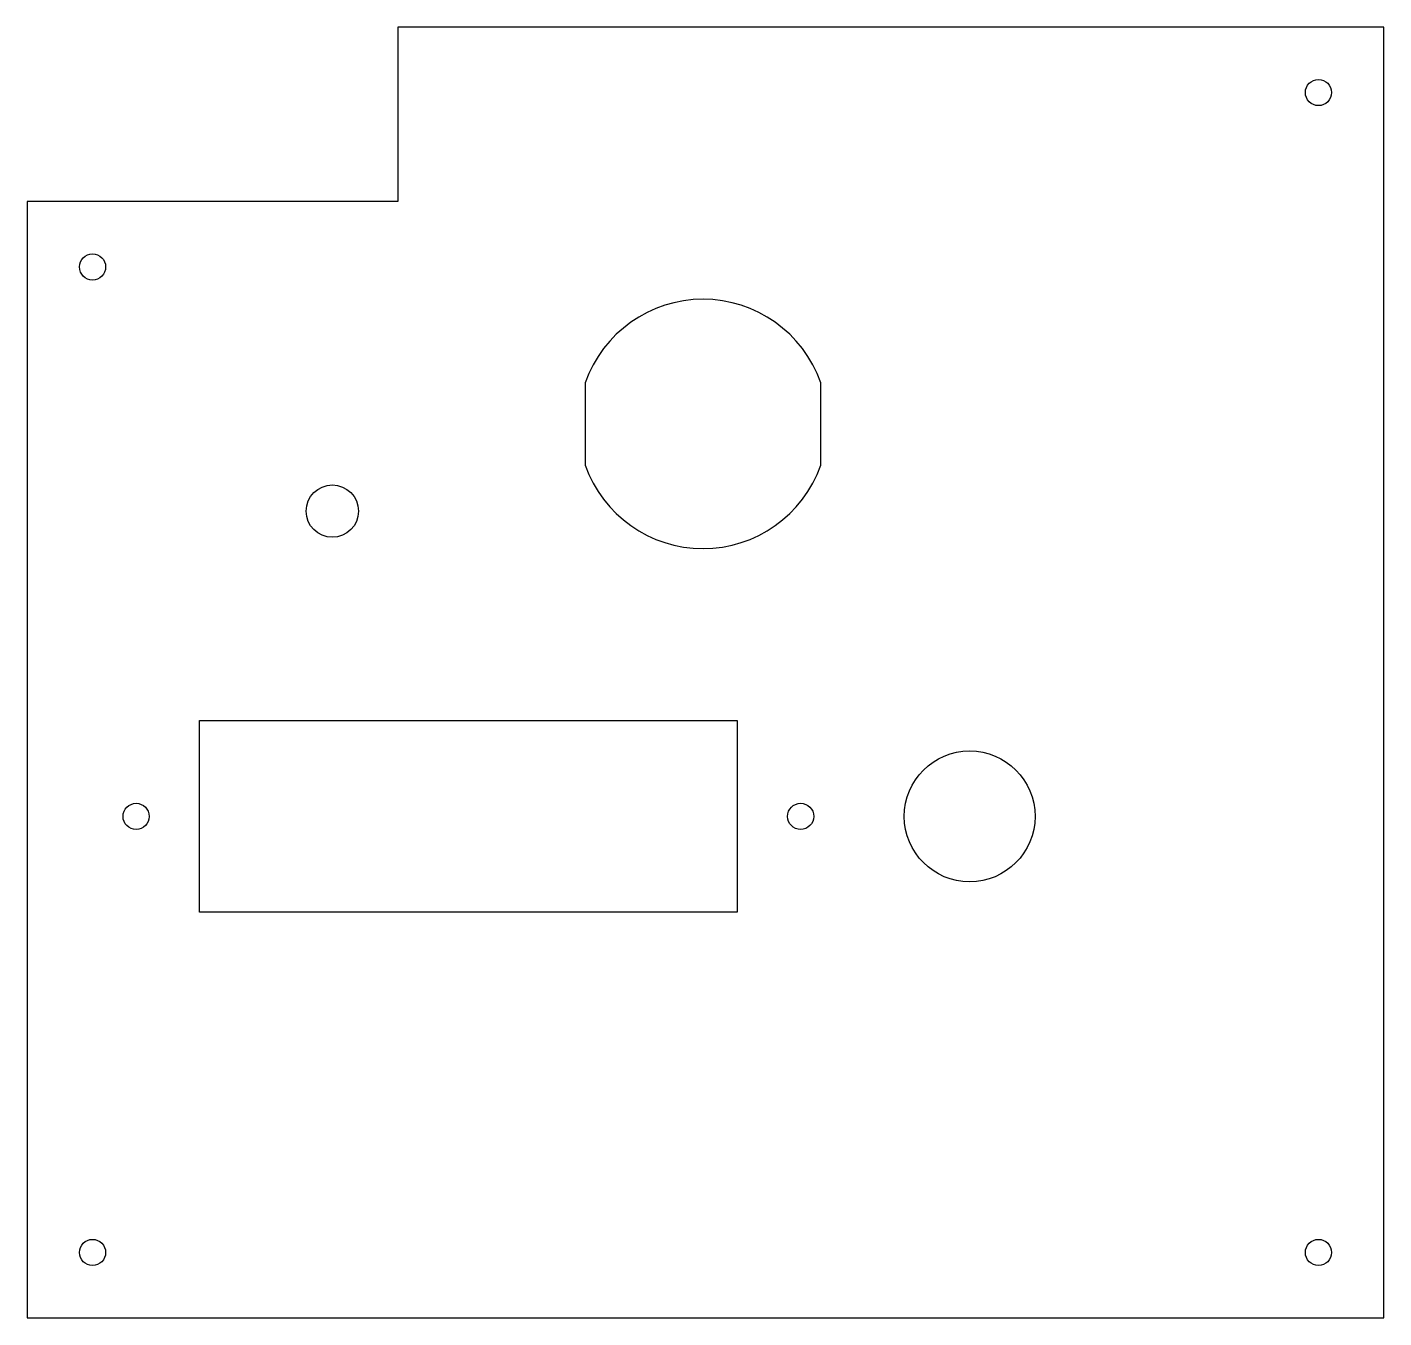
# Model space of a CAD drawing. Header units: millimetres. Extents: x -78 to 78, y -74 to 74.
import ezdxf

# ---------------------------------------------------------------- set-up
doc = ezdxf.new("R2010")
doc.units = ezdxf.units.MM
doc.layers.get('0').update_dxf_attribs({"linetype": 'CONTINUOUS'})

msp = doc.modelspace()

# ---------------------------------------------------------------- linework, layer by layer
for points in [[(-35.29, 54), (-77.79, 54), (-77.79, -74), (77.79, -74), (77.79, 74), (-35.29, 74)], [(3.64, -5.52), (3.64, -27.48), (-58.01, -27.48), (-58.01, -5.52)]]:
    msp.add_lwpolyline(points, close=True)
msp.add_lwpolyline([(-13.78, 23.77, 0.708937), (13.21, 23.77), (13.21, 33.23, 0.708937), (-13.78, 33.23)], format="xyb", close=True)
for centre, radius in [((70.29, 66.5), 1.5), ((-70.29, 46.5), 1.5), ((-42.79, 18.5), 3), ((30.29, -16.5), 7.5), ((-65.29, -16.5), 1.5), ((10.91, -16.5), 1.5), ((-70.29, -66.5), 1.5), ((70.29, -66.5), 1.5)]:
    msp.add_circle(centre, radius)

doc.saveas('drawing.dxf')
